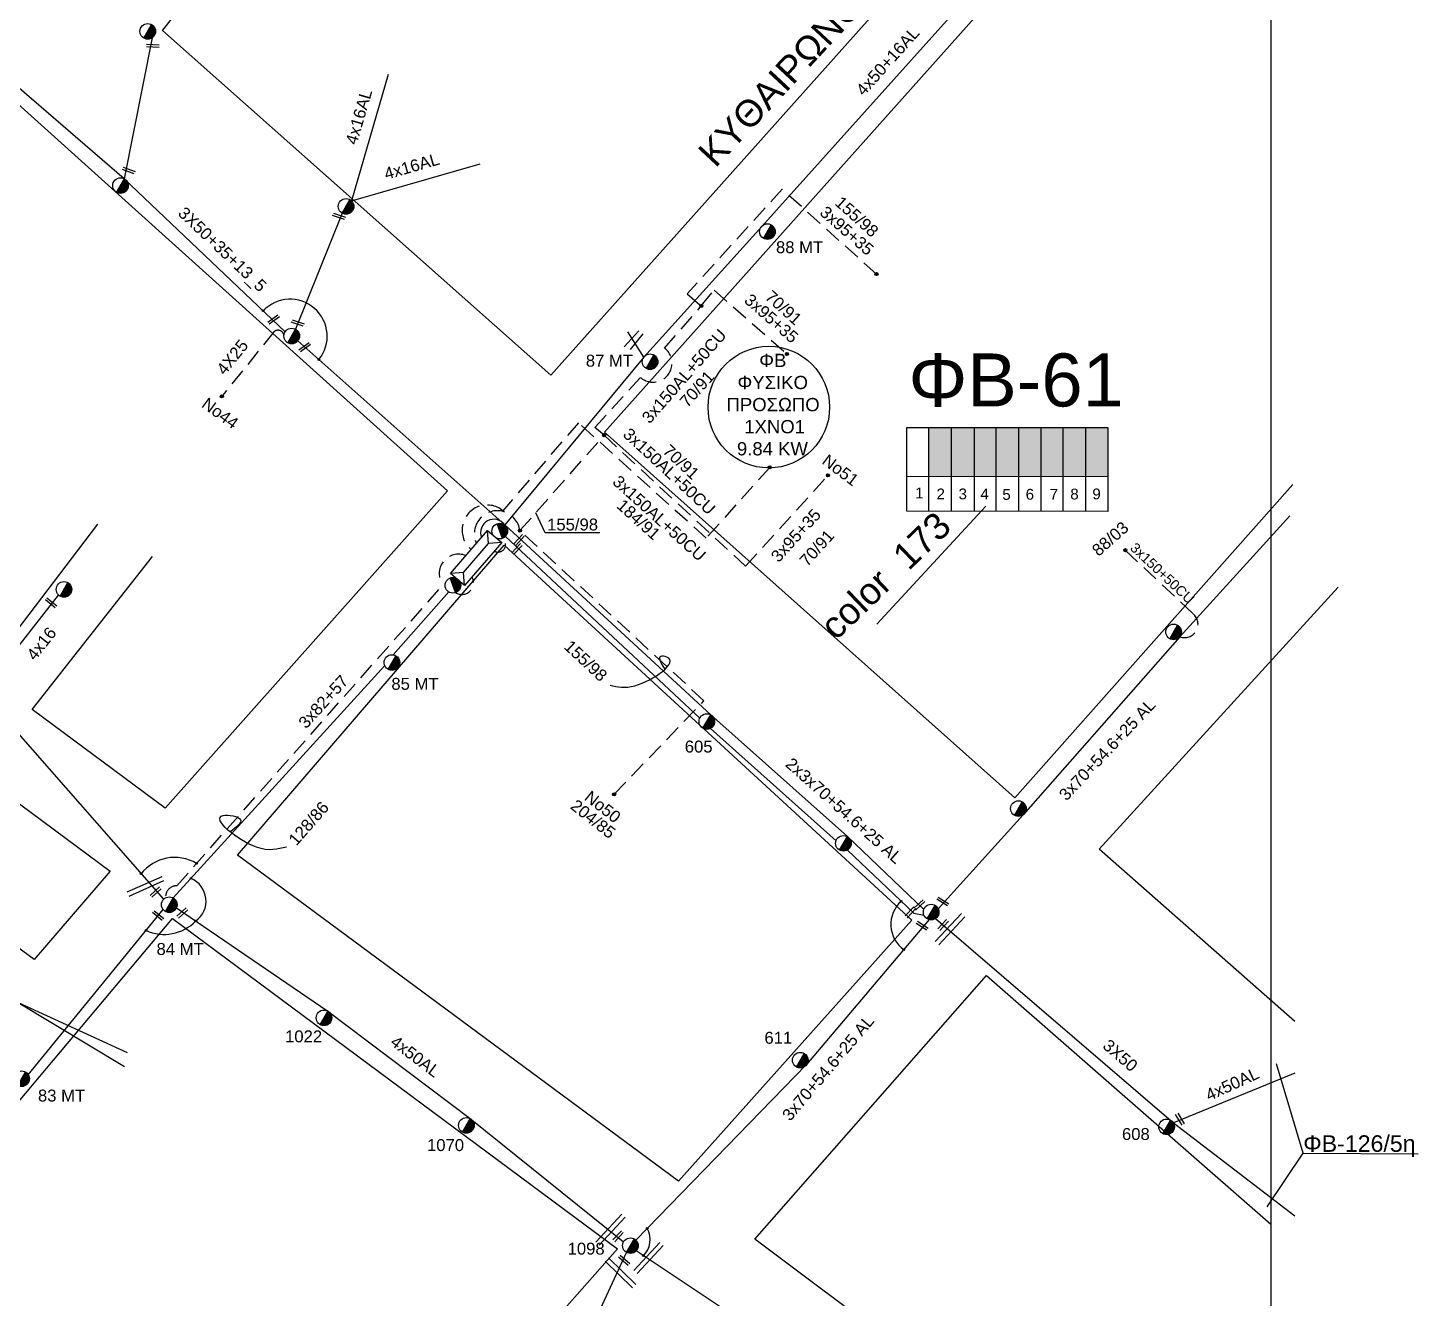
# Model space of a CAD drawing. Header units: millimetres. Extents: x 1421 to 7149, y 883 to 1925.
# Drawn here: x 6801.4 to 7011.4, y 1607.7 to 1799.5 of the extents above; entities that cross this region are included whole.
import ezdxf
from ezdxf.enums import TextEntityAlignment as Align

# ---------------------------------------------------------------- set-up
doc = ezdxf.new("R2010")
doc.units = ezdxf.units.MM
doc.linetypes.add('DASHED', pattern=[19.05, 12.7, -6.35])
for name, color, linetype in [('3X50', 7, 'Continuous'), ('3X50+35+13_5', 7, 'Continuous'), ('3x82+57', 7, 'DASHED'), ('Pillar', 7, 'Continuous'), ('Άγνωστα', 7, 'Continuous'), ('Γυμνά εναέρια ΧΤ (3Φ)   4x16AL', 7, 'Continuous'), ('Γυμνά εναέρια ΧΤ (3Φ) 4x50AL', 7, 'Continuous'), ('Γυμνά εναέρια ΧΤ και ΦΟΠ (3Φ)   4x50+16AL', 7, 'Continuous'), ('Εναέρια παροχή ΧΤ 4x16', 7, 'SYN_LINE'), ('Καλωδια Χ.Τ 3x95+35', 7, 'DASHED'), ('Καλώδια ΧΤ   3x150+50CU', 7, 'DASHED'), ('Καλώδια ΧΤ   3x150AL+50CU', 7, 'DASHED'), ('Μηχανική τομή', 7, 'Continuous'), ('Στύλος ΦΜ', 7, 'Continuous'), ('Στύλος ΦΜ @ 1', 7, 'Continuous'), ('Συνδέσεις', 7, 'Continuous'), ('Συνεστραμμένα ΧΤ   3x70+54.6+25 AL', 7, 'SYN_LINE'), ('Τομή', 7, 'Continuous'), ('Υπογεια Καλωδια Δικτυου ΧΤ 4X25', 7, 'DASHED'), ('Υποσταθμός εναέριος 2 στύλων', 7, 'Continuous'), ('Υποσταθμός πόλεως', 7, 'Continuous'), ('Υπόβαθρο ΔΕΗ', 7, 'Continuous')]:
    doc.layers.add(name, color=color, linetype=linetype)
doc.styles.add('arial', font='ARIAL.TTF')
doc.styles.get("Standard").update_dxf_attribs({"font": 'ARIAL.TTF'})
doc.linetypes.add('SYN_LINE', pattern='A,0.5,-0.0001,["/\\/\\/\\/",Standard,S=0.1,R=0,X=0,Y=-0.05],-0.25', length=0.7501)

# ---------------------------------------------------------------- blocks, each defined once
blk = doc.blocks.new('ΥΠΑΡΧΩΝ ΤΣΙΜΕΝΤΕΝΙΟΣ ΣΤΥΛΟΣ')
at = {"layer": 'Στύλος ΦΜ'}
blk.add_hatch(color=256, dxfattribs=at).paths.add_polyline_path([(-1.29, -2.28, 0.574793), (2.62, 0, 0.268822), (1.3, 2.27)])
blk.add_line((-1.29, -2.28), (1.3, 2.27), dxfattribs=at)
blk.add_circle((0, 0), 2.62, dxfattribs=at)
at = {"layer": 'Στύλος ΦΜ', "flags": 4}
for tag, p in [('ΑΡΙΘΜΟΣ', (-4.68, 8.05)), ('ΤΥΠΟΣ', (-4.91, 3.03))]:
    blk.add_attdef(tag, p, '', height=4, dxfattribs=at)
blk = doc.blocks.new('ΥΠΟΣΤΑΘΜΟΣ ΕΝΑΕΡΙΟΣ ΕΠΙ 2 ΣΤΥΛΩΝ')
at = {"layer": 'Υποσταθμός εναέριος 2 στύλων', "linetype": 'Continuous'}
for points in [[(-11.97, -2.11, 0.574793), (-8.45, -0.07, 0.268822), (-9.64, 1.98)], [(9.68, -2.15, 0.574793), (13.19, -0.1, 0.268822), (12.01, 1.95)]]:
    blk.add_hatch(color=256, dxfattribs=at).paths.add_polyline_path(points)
for p, q in [((-11.97, -2.11), (-9.64, 1.98)), ((9.68, -2.15), (12.01, 1.95))]:
    blk.add_line(p, q, dxfattribs=at)
for centre in [(-10.81, -0.07), (10.84, -0.1)]:
    blk.add_circle(centre, 2.36, dxfattribs=at)
at = {"layer": 'Υποσταθμός πόλεως', "linetype": 'Continuous', "ltscale": 40}
blk.add_lwpolyline([(-8.57, 2.82), (8.57, 2.82), (8.57, -2.82), (-8.57, -2.82)], close=True, dxfattribs=at)
for points in [[(-5.75, 0), (-8.57, 2.82)], [(-8.57, -2.82), (-5.75, 0)], [(-5.75, 0), (5.75, 0)], [(5.75, 0), (8.57, 2.82)], [(8.57, -2.82), (5.75, 0)]]:
    blk.add_lwpolyline(points, dxfattribs=at)
at = {"layer": 'Υποσταθμός εναέριος 2 στύλων', "ltscale": 40, "flags": 1}
for tag, p in [('ΜΕΤΑΣΧΗΜΑΤΙΣΜΟΣ', (14.09, 2.51)), ('ΙΣΧΥΣ', (14.07, -0.28)), ('ΑΡΙΘΜΟΣ', (14.19, -3))]:
    blk.add_attdef(tag, p, '', height=1.8, dxfattribs=at)
blk = doc.blocks.new('ΜΗΧΑΝΙΚΗ ΤΟΜΗ')
at = {"layer": 'Μηχανική τομή', "ltscale": 40}
for p, q in [((-3.67, 1.17), (3.91, 1.17)), ((3.91, -0.38), (-3.67, -0.38))]:
    blk.add_line(p, q, dxfattribs=at)
blk = doc.blocks.new('ΤΟΜΗ')
at = {"layer": 'Τομή', "ltscale": 40}
for p, q in [((10.95, 0.22), (-12.13, 0.22)), ((10.95, -2.57), (-12.13, -2.57))]:
    blk.add_line(p, q, dxfattribs=at)
blk = doc.blocks.new('_ΣΥΝΔΕΣΗ')
at = {"layer": 'Συνδέσεις', "linetype": 'SYN_LINE', "ltscale": 40}
blk.add_hatch(color=256, dxfattribs=at).paths.add_polyline_path([(0.5, -0.01, 1), (-0.5, -0.01, 1)])
at = {"layer": 'Συνδέσεις'}
blk.add_circle((0, -0.01), 0.5, dxfattribs=at)

msp = doc.modelspace()

# ---------------------------------------------------------------- hatches: boundary and pattern name
at = {"layer": 'Pillar', "linetype": 'DASHED', "lineweight": -3, "ltscale": 0.2}
h = msp.add_hatch(color=50, dxfattribs=at)
h.dxf.hatch_style = 1
h.paths.add_polyline_path([(6937.48, 1731.77), (6940.88, 1731.77), (6940.88, 1739.15), (6937.48, 1739.15)])
h = msp.add_hatch(color=6, dxfattribs=at)
h.dxf.hatch_style = 1
h.paths.add_polyline_path([(6940.96, 1731.78), (6944.35, 1731.77), (6944.35, 1739.15), (6940.96, 1739.15)])
h = msp.add_hatch(color=173, dxfattribs=at)
h.dxf.hatch_style = 1
h.paths.add_polyline_path([(6944.36, 1731.7), (6947.66, 1731.69), (6947.66, 1739.06), (6944.36, 1739.06)])
h = msp.add_hatch(color=151, dxfattribs=at)
h.dxf.hatch_style = 1
h.paths.add_polyline_path([(6951.05, 1739.12), (6947.66, 1739.12), (6947.66, 1731.75), (6951.05, 1731.75)])
h = msp.add_hatch(color=1, dxfattribs=at)
h.dxf.hatch_style = 1
h.paths.add_polyline_path([(6954.57, 1739.09), (6951.13, 1739.09), (6951.13, 1731.72), (6954.57, 1731.72)])
h = msp.add_hatch(color=27, dxfattribs=at)
h.dxf.hatch_style = 1
h.paths.add_polyline_path([(6957.84, 1739.12), (6954.45, 1739.12), (6954.45, 1731.74), (6957.84, 1731.74)])
at = {"layer": 'Pillar', "lineweight": -3, "ltscale": 0.1}
msp.add_hatch(color=30, dxfattribs=at).paths.add_polyline_path([(6957.78, 1731.76), (6961.17, 1731.76), (6961.17, 1739.14), (6957.78, 1739.14)])
at = {"layer": 'Pillar', "linetype": 'DASHED', "lineweight": -3, "ltscale": 0.2}
h = msp.add_hatch(color=85, dxfattribs=at)
h.dxf.hatch_style = 1
h.paths.add_polyline_path([(6964.52, 1739.13), (6961.13, 1739.13), (6961.13, 1731.75), (6964.52, 1731.75)])

# ---------------------------------------------------------------- linework, layer by layer
at = {"lineweight": -3, "ltscale": 0.1}
msp.add_lwpolyline([(5038.25, 1899.55), (6989.1, 1899.55), (6989.1, 911.99), (5038.25, 911.99)], close=True, dxfattribs=at)
at = {"layer": '3X50', "color": 173, "lineweight": -3, "ltscale": 0.2}
msp.add_lwpolyline([(6938.51, 1665.03), (6974.4, 1634.18), (6992.76, 1620.12)], dxfattribs=at)
at = {"layer": '3X50+35+13_5', "color": 151, "lineweight": -3, "ltscale": 0.2}
for points in [[(6840.3, 1753.59), (6816.01, 1776.68), (6790.54, 1798.64)], [(6848.91, 1771.5), (6841.87, 1753.97)], [(6873.44, 1724.43), (6842.21, 1752.22)]]:
    msp.add_lwpolyline(points, dxfattribs=at)
at = {"layer": '3x82+57', "color": 30, "lineweight": -3, "ltscale": 0.2}
msp.add_lwpolyline([(6822.25, 1668.15, -0.443991), (6823.95, 1669.98), (6864.1, 1715.36, -0.752789), (6867.59, 1719.81)], format="xyb", dxfattribs=at)
at = {"layer": '3x82+57', "color": 6, "linetype": 'Continuous', "lineweight": -3, "ltscale": 0.2}
for points in [[(6856.59, 1704.84), (6865.02, 1714.32)], [(6823.38, 1668.13), (6855.33, 1703.21)]]:
    msp.add_lwpolyline(points, dxfattribs=at)
at = {"layer": '3x82+57', "color": 6, "linetype": 'DASHED', "lineweight": -3, "ltscale": 0.2}
msp.add_arc((6866.98, 1715.69), 1.75, 236.9335, 29.7706, dxfattribs=at)
at = {"layer": 'Pillar', "lineweight": -3, "ltscale": 40}
for points in [[(6934.16, 1726.5), (6934.16, 1739.15), (6964.49, 1739.14), (6964.49, 1726.48), (6934.16, 1726.51)], [(6937.48, 1726.5), (6937.48, 1739.14)], [(6940.92, 1726.5), (6940.92, 1739.14)], [(6944.36, 1726.5), (6944.36, 1739.14)], [(6947.66, 1726.49), (6947.66, 1739.14)], [(6951.05, 1726.49), (6951.05, 1739.14)], [(6954.44, 1726.49), (6954.44, 1739.14)], [(6957.78, 1726.48), (6957.78, 1739.14)], [(6961.17, 1726.48), (6961.17, 1739.14)], [(6934.16, 1731.79), (6964.49, 1731.76)]]:
    msp.add_lwpolyline(points, dxfattribs=at)
at = {"layer": 'Άγνωστα', "lineweight": -3, "ltscale": 0.1}
for p, q in [((6879.56, 1723.22), (6878.12, 1726.27)), ((6946.08, 1727.27), (6929.63, 1709.47)), ((6887.81, 1723.22), (6879.56, 1723.22)), ((6994.02, 1629.59), (6989.99, 1643.07)), ((6988.55, 1621.52), (6994.02, 1629.59)), ((6994.02, 1629.59), (7011.36, 1629.49))]:
    msp.add_line(p, q, dxfattribs=at)
for points in [[(6891.49, 1751.34), (6893.69, 1753.72)], [(6894.43, 1749.74), (6892.05, 1753.58)], [(6894.3, 1753.28), (6892.37, 1750.92)]]:
    msp.add_lwpolyline(points, dxfattribs=at)
at = {"layer": 'Άγνωστα', "linetype": 'Continuous', "ltscale": 0.2}
msp.add_lwpolyline([(6950.45, 1683.24), (6992.42, 1730.55)], dxfattribs=at)
at = {"layer": 'Άγνωστα', "lineweight": -3, "ltscale": 0.1}
msp.add_circle((6913.32, 1742.22), 9.18, dxfattribs=at)
for points in [[(6889.38, 1700.25), (6893.11, 1700.17), (6897.9, 1704.49), (6897, 1704.58), (6897.64, 1702.64)], [(6840.48, 1675.81), (6835.99, 1675.77), (6830.91, 1680.57), (6833.56, 1679.94), (6831.99, 1678.1)]]:
    msp.add_spline(points, degree=3, dxfattribs=at)
at = {"layer": 'Γυμνά εναέρια ΧΤ (3Φ)   4x16AL', "color": 151, "lineweight": -3, "ltscale": 0.2}
msp.add_lwpolyline([(6855.87, 1792.43), (6850.32, 1773.35), (6869.73, 1778.94)], dxfattribs=at)
at = {"layer": 'Γυμνά εναέρια ΧΤ (3Φ) 4x50AL', "color": 30, "lineweight": -3, "ltscale": 0.2}
msp.add_lwpolyline([(6743.11, 1738.63), (6755.57, 1728.7), (6768.92, 1718.18), (6794.56, 1699.07), (6821.94, 1667.92)], dxfattribs=at)
at = {"layer": 'Γυμνά εναέρια ΧΤ (3Φ) 4x50AL', "color": 6, "lineweight": -3, "ltscale": 0.2}
msp.add_lwpolyline([(6823.87, 1666.62), (6846.75, 1651.05), (6868.25, 1634.82), (6891.4, 1616.21)], dxfattribs=at)
at = {"layer": 'Γυμνά εναέρια ΧΤ (3Φ) 4x50AL', "color": 173, "lineweight": -3, "ltscale": 0.2}
msp.add_lwpolyline([(6992.76, 1641.68), (6974.4, 1634.18)], dxfattribs=at)
at = {"layer": 'Γυμνά εναέρια ΧΤ (3Φ) 4x50AL', "color": 27, "lineweight": -3, "ltscale": 0.2}
msp.add_lwpolyline([(6992.76, 1545.02), (6974.36, 1555.97), (6937.52, 1583.3), (6911.13, 1602.99), (6893.3, 1614.85)], dxfattribs=at)
at = {"layer": 'Γυμνά εναέρια ΧΤ και ΦΟΠ (3Φ)   4x50+16AL', "color": 173, "lineweight": -3, "ltscale": 0.2}
msp.add_lwpolyline([(6974.8, 1837.46), (6943.26, 1804.07), (6912.24, 1769.5), (6894.43, 1749.74), (6873.44, 1724.43)], dxfattribs=at)
at = {"layer": 'Γυμνά εναέρια ΧΤ και ΦΟΠ (3Φ)   4x50+16AL', "color": 151, "lineweight": -3, "ltscale": 0.2}
msp.add_lwpolyline([(6820.21, 1797.97), (6816.01, 1776.68)], dxfattribs=at)
at = {"layer": 'Γυμνά εναέρια ΧΤ και ΦΟΠ (3Φ)   4x50+16AL', "color": 6, "lineweight": -3, "ltscale": 0.2}
msp.add_lwpolyline([(6801.51, 1641.44), (6821.87, 1666.39)], dxfattribs=at)
at = {"layer": 'Εναέρια παροχή ΧΤ 4x16', "color": 30, "lineweight": -3, "ltscale": 20}
msp.add_lwpolyline([(6795.93, 1700.97), (6806.08, 1713.85)], dxfattribs=at)
at = {"layer": 'Καλωδια Χ.Τ 3x95+35', "color": 1, "lineweight": -3, "ltscale": 0.2}
for points in [[(6929.57, 1762.3), (6915.32, 1775.11), (6901.01, 1759.33), (6903.12, 1757.49), (6905.07, 1759.86), (6916.05, 1750.24)], [(6909.8, 1718.2), (6922.25, 1731.92)]]:
    msp.add_lwpolyline(points, dxfattribs=at)
at = {"layer": 'Καλώδια ΧΤ   3x150+50CU', "color": 1, "lineweight": -3, "ltscale": 0.2}
msp.add_lwpolyline([(6889.95, 1683.77), (6903.52, 1697.89), (6875.74, 1723.57)], dxfattribs=at)
at = {"layer": 'Καλώδια ΧΤ   3x150+50CU', "color": 27, "lineweight": -3, "ltscale": 0.2}
msp.add_lwpolyline([(6967.14, 1720.62), (6977.39, 1711.01)], dxfattribs=at)
at = {"layer": 'Καλώδια ΧΤ   3x150+50CU', "color": 85, "lineweight": -3, "ltscale": 0.2}
msp.add_arc((6872.44, 1721.48), 1.14, 240.4909, 54.928, dxfattribs=at)
at = {"layer": 'Καλώδια ΧΤ   3x150+50CU', "color": 27, "lineweight": -3, "ltscale": 0.2}
msp.add_arc((6976.09, 1709.45), 2.03, 249.0453, 50.2986, dxfattribs=at)
at = {"layer": 'Καλώδια ΧΤ   3x150AL+50CU', "color": 1, "lineweight": -3, "ltscale": 0.2}
msp.add_lwpolyline([(6869.17, 1721.65, -1.164429), (6875.74, 1723.57), (6888.45, 1737.97), (6887.07, 1739.15), (6893.95, 1746.7, 1.038142), (6897.56, 1751.14), (6903.12, 1757.49)], format="xyb", dxfattribs=at)
at = {"layer": 'Καλώδια ΧΤ   3x150AL+50CU', "color": 50, "lineweight": -3, "ltscale": 0.2}
msp.add_lwpolyline([(6913.45, 1733.12), (6903.86, 1722.43), (6884.56, 1739.87), (6873.17, 1726.58, 1.004532), (6868.39, 1720.75)], format="xyb", dxfattribs=at)
at = {"layer": 'Καλώδια ΧΤ   3x150AL+50CU', "color": 1, "lineweight": -3, "ltscale": 0.2}
msp.add_lwpolyline([(6888.45, 1737.97), (6909.8, 1718.2)], dxfattribs=at)
at = {"layer": 'Συνεστραμμένα ΧΤ   3x70+54.6+25 AL', "color": 27, "lineweight": -3, "ltscale": 20}
for points in [[(6991.96, 1725.8), (6975.37, 1707.56), (6951.73, 1680.69), (6938.89, 1666.5)], [(6936.71, 1666.36), (6925.18, 1677.39), (6904.55, 1695.79), (6873.44, 1724.43)]]:
    msp.add_lwpolyline(points, dxfattribs=at)
at = {"layer": 'Συνεστραμμένα ΧΤ   3x70+54.6+25 AL', "color": 85, "lineweight": -3, "ltscale": 20}
for points in [[(6873.54, 1722.69), (6902.9, 1695.28)], [(6904.53, 1693.73), (6923.48, 1676.75)], [(6937.51, 1664.85), (6919.03, 1642.97), (6893.25, 1616.48)], [(6935.21, 1665.81), (6936.75, 1665.53)]]:
    msp.add_lwpolyline(points, dxfattribs=at)
at = {"layer": 'Συνεστραμμένα ΧΤ   3x70+54.6+25 AL', "color": 85, "lineweight": -3, "ltscale": 15}
msp.add_lwpolyline([(6925.18, 1675.35), (6935.21, 1665.81)], dxfattribs=at)
at = {"layer": 'Συνεστραμμένα ΧΤ   3x70+54.6+25 AL', "color": 6, "lineweight": -3, "ltscale": 20}
for points in [[(6799.98, 1652.34), (6816.04, 1642.68)], [(6799.98, 1652.34), (6816.42, 1644.8)]]:
    msp.add_lwpolyline(points, dxfattribs=at)
at = {"layer": 'Συνεστραμμένα ΧΤ   3x70+54.6+25 AL', "color": 151, "lineweight": -3, "ltscale": 20}
msp.add_lwpolyline([(6835.61, 1531.8), (6866.19, 1569.28), (6876.13, 1580.57), (6891.85, 1614.61)], dxfattribs=at)
at = {"layer": 'Συνεστραμμένα ΧΤ   3x70+54.6+25 AL', "color": 27, "lineweight": -3, "ltscale": 0.2}
msp.add_arc((6871.8, 1723.29), 2, 34.6133, 201.8673, dxfattribs=at)
at = {"layer": 'Υπογεια Καλωδια Δικτυου ΧΤ 4X25', "color": 151, "lineweight": -3, "ltscale": 0.2}
msp.add_lwpolyline([(6840.11, 1752.96, 0.612583), (6838.63, 1753.62), (6838.63, 1753.62), (6830.74, 1743.84)], format="xyb", dxfattribs=at)
at = {"layer": 'Υπόβαθρο ΔΕΗ', "lineweight": -3, "ltscale": 0.2}
for p, q in [((6790.07, 1796.84), (6864.81, 1729.57)), ((6737.36, 1728.91), (6813.86, 1672.15)), ((6864.81, 1729.57), (6822.17, 1681.7)), ((6795, 1702.23), (6812.02, 1724.53)), ((6802.11, 1696.57), (6820.25, 1719.66)), ((6833.09, 1674.6), (6873.38, 1721.37)), ((6873.38, 1721.37), (6934.93, 1664.79)), ((6802.38, 1658.84), (6726.74, 1714.47)), ((6822.17, 1681.7), (6802.11, 1696.57)), ((6899.68, 1625.38), (6833.09, 1674.6)), ((6813.86, 1672.15), (6802.38, 1658.84)), ((6767.35, 1598.49), (6823.27, 1665.02)), ((6823.27, 1665.02), (6890.45, 1615.15)), ((6934.93, 1664.79), (6899.68, 1625.38)), ((6890.45, 1615.15), (6834.24, 1551.51))]:
    msp.add_line(p, q, dxfattribs=at)
for points in [[(6945.02, 1861.32), (6966.61, 1843.53), (6880.42, 1747.05), (6821.75, 1799.06), (6862.85, 1850.74)], [(6950.45, 1683.23), (6888.49, 1738.43), (6976.29, 1836.76), (6989.1, 1826.92)], [(6992.76, 1649.5), (6963.19, 1675.48), (6999.28, 1715.05)], [(6989.1, 1584.4), (6976.5, 1567.69), (6911.22, 1616.64), (6946.18, 1656.43), (6989.1, 1618.89)]]:
    msp.add_lwpolyline(points, dxfattribs=at)
at = {"layer": 'Υπόβαθρο ΔΕΗ', "lineweight": -3}
for centre, radius, start, end in [((6841.04, 1752.91), 5.6, 320.9954, 136.6136), ((6823.63, 1667.78), 6.46, 59.3661, 142.046), ((6824.67, 1667.66), 3.68, 304.8555, 67.7184), ((6936.4, 1664.13), 4.66, 131.7921, 234.5546), ((6822.03, 1669.25), 6.62, 245.5349, 315.6057), ((6892.01, 1616.54), 3.4, 314.1322, 30.0056)]:
    msp.add_arc(centre, radius, start, end, dxfattribs=at)

# ---------------------------------------------------------------- block references
at = {"layer": 'Μηχανική τομή', "lineweight": -3}
for p, xscale, yscale, zscale, rotation in [((6820.28, 1796.66), 0.2500000000000688, 0.2500000000000688, 0.2500000000000688, 356.6478224277598), ((6816.61, 1777.86), 0.250000000000076, 0.250000000000076, 0.250000000000076, 340.3992715520981), ((6848.36, 1770.94), 0.2500000000000772, 0.2500000000000772, 0.2500000000000772, 340.9508164052954), ((6838.57, 1755.34), 0.2500000000000902, 0.2500000000000902, 0.2500000000000902, 35.79521711699393), ((6842.12, 1754.83), 0.2500000000000772, 0.2500000000000772, 0.2500000000000772, 340.9508164052954), ((6843.28, 1751.18), 0.2500000000000902, 0.2500000000000902, 0.2500000000000902, 35.79521711699393), ((6875.25, 1720.88), 0.2500000000012366, 0.2500000000012366, 0.2500000000012366, 226.6391537560105), ((6875.56, 1722.25), 0.2500000000012366, 0.2500000000012366, 0.2500000000012366, 226.6391537560105), ((6804.86, 1712.63), 0.249999999999679, 0.249999999999679, 0.249999999999679, 320.7891642562844), ((6820.77, 1668.91), 0.2499999999992798, 0.2499999999992798, 0.2499999999992798, 41.96866055708038), ((6936.09, 1666.98), 0.2500000000002638, 0.2500000000002638, 0.2500000000002638, 42.69377391976492), ((6939.53, 1667.53), 0.2500000000001227, 0.2500000000001227, 0.2500000000001227, 327.6127198128529), ((6821.04, 1665.4), 0.249999999999679, 0.249999999999679, 0.249999999999679, 320.7891642562844), ((6824.82, 1665.75), 0.2499999999992798, 0.2499999999992798, 0.2499999999992798, 41.96866055708038), ((6934.65, 1666.05), 0.2500000000012366, 0.2500000000012366, 0.2500000000012366, 226.6391537560105), ((6939.69, 1663.95), 0.250000000000256, 0.250000000000256, 0.250000000000256, 47.09350616471244), ((6936.38, 1663.86), 0.2500000000001227, 0.2500000000001227, 0.2500000000001227, 327.6127198128529), ((6975.29, 1634.71), 0.2500000000001227, 0.2500000000001227, 0.2500000000001227, 301.6135833035727), ((6890.62, 1616.98), 0.2500000000004777, 0.2500000000004777, 0.2500000000004777, 47.52704838677015), ((6891.4, 1613.37), 0.2500000000000984, 0.2500000000000984, 0.2500000000000984, 319.2810076759681)]:
    msp.add_blockref('ΜΗΧΑΝΙΚΗ ΤΟΜΗ', p, dxfattribs=dict(at, xscale=xscale, yscale=yscale, zscale=zscale, rotation=rotation))
at = {"layer": 'Στύλος ΦΜ @ 1', "lineweight": -3, "ltscale": 40, "xscale": 0.4499999999998181, "yscale": 0.4499999999998181, "zscale": 0.4499999999998181}
for p in [(6819.54, 1798.94), (6815.43, 1775.66), (6849.49, 1772.52), (6841.28, 1752.95), (6806.9, 1714.7), (6974.44, 1708.28), (6951.01, 1681.62), (6924.59, 1676.37), (6937.83, 1665.99)]:
    msp.add_blockref('ΥΠΑΡΧΩΝ ΤΣΙΜΕΝΤΕΝΙΟΣ ΣΤΥΛΟΣ', p, dxfattribs=at)
at = {"layer": 'Στύλος ΦΜ @ 1', "lineweight": -3, "ltscale": 40}
ref = msp.add_blockref('ΥΠΑΡΧΩΝ ΤΣΙΜΕΝΤΕΝΙΟΣ ΣΤΥΛΟΣ', (6913.11, 1768.71), dxfattribs=dict(at, xscale=0.4499999999998181, yscale=0.4499999999998181, zscale=0.4499999999998181))
ref.add_attrib('ΑΡΙΘΜΟΣ', '88 MT', (6914.4, 1765.46), dxfattribs={"layer": 'Στύλος ΦΜ', "height": 1.8, "flags": 4})
ref = msp.add_blockref('ΥΠΑΡΧΩΝ ΤΣΙΜΕΝΤΕΝΙΟΣ ΣΤΥΛΟΣ', (6895.39, 1749.07), dxfattribs=dict(at, xscale=0.4499999999998181, yscale=0.4499999999998181, zscale=0.4499999999998181))
ref.add_attrib('ΑΡΙΘΜΟΣ', '87 MT', (6885.69, 1748.33), dxfattribs={"layer": 'Στύλος ΦΜ', "height": 1.8, "flags": 4})
ref = msp.add_blockref('ΥΠΑΡΧΩΝ ΤΣΙΜΕΝΤΕΝΙΟΣ ΣΤΥΛΟΣ', (6856.41, 1703.67), dxfattribs=dict(at, xscale=0.4499999999998181, yscale=0.4499999999998181, zscale=0.4499999999998181))
ref.add_attrib('ΑΡΙΘΜΟΣ', '85 MT', (6856.33, 1699.55), dxfattribs={"layer": 'Στύλος ΦΜ', "height": 1.8, "flags": 4})
ref = msp.add_blockref('ΥΠΑΡΧΩΝ ΤΣΙΜΕΝΤΕΝΙΟΣ ΣΤΥΛΟΣ', (6903.96, 1694.76), dxfattribs=dict(at, xscale=0.4499999999998181, yscale=0.4499999999998181, zscale=0.4499999999998181))
ref.add_attrib('ΑΡΙΘΜΟΣ', '605', (6900.63, 1690.08), dxfattribs={"layer": 'Στύλος ΦΜ', "height": 1.8, "flags": 4})
ref = msp.add_blockref('ΥΠΑΡΧΩΝ ΤΣΙΜΕΝΤΕΝΙΟΣ ΣΤΥΛΟΣ', (6822.8, 1667.11), dxfattribs=dict(at, xscale=0.4499999999998181, yscale=0.4499999999998181, zscale=0.4499999999998181))
ref.add_attrib('ΑΡΙΘΜΟΣ', '84 MT', (6820.87, 1659.53), dxfattribs={"layer": 'Στύλος ΦΜ', "height": 1.8, "flags": 4})
ref = msp.add_blockref('ΥΠΑΡΧΩΝ ΤΣΙΜΕΝΤΕΝΙΟΣ ΣΤΥΛΟΣ', (6846.16, 1650.03), dxfattribs=dict(at, xscale=0.4499999999998181, yscale=0.4499999999998181, zscale=0.4499999999998181))
ref.add_attrib('ΑΡΙΘΜΟΣ', '1022', (6840.28, 1646.33), dxfattribs={"layer": 'Στύλος ΦΜ', "height": 1.8, "flags": 4})
ref = msp.add_blockref('ΥΠΑΡΧΩΝ ΤΣΙΜΕΝΤΕΝΙΟΣ ΣΤΥΛΟΣ', (6918.06, 1643.64), dxfattribs=dict(at, xscale=0.4499999999998181, yscale=0.4499999999998181, zscale=0.4499999999998181))
ref.add_attrib('ΑΡΙΘΜΟΣ', '611', (6912.66, 1646.12), dxfattribs={"layer": 'Στύλος ΦΜ', "height": 1.8, "flags": 4})
ref = msp.add_blockref('ΥΠΑΡΧΩΝ ΤΣΙΜΕΝΤΕΝΙΟΣ ΣΤΥΛΟΣ', (6800.5, 1640.84), dxfattribs=dict(at, xscale=0.4499999999998181, yscale=0.4499999999998181, zscale=0.4499999999998181))
ref.add_attrib('ΑΡΙΘΜΟΣ', '83 MT', (6802.97, 1637.4), dxfattribs={"layer": 'Στύλος ΦΜ', "height": 1.8, "flags": 4})
ref = msp.add_blockref('ΥΠΑΡΧΩΝ ΤΣΙΜΕΝΤΕΝΙΟΣ ΣΤΥΛΟΣ', (6867.66, 1633.8), dxfattribs=dict(at, xscale=0.4499999999998181, yscale=0.4499999999998181, zscale=0.4499999999998181))
ref.add_attrib('ΑΡΙΘΜΟΣ', '1070', (6861.71, 1629.92), dxfattribs={"layer": 'Στύλος ΦΜ', "height": 1.8, "flags": 4})
ref = msp.add_blockref('ΥΠΑΡΧΩΝ ΤΣΙΜΕΝΤΕΝΙΟΣ ΣΤΥΛΟΣ', (6973.38, 1633.58), dxfattribs=dict(at, xscale=0.4499999999998181, yscale=0.4499999999998181, zscale=0.4499999999998181))
ref.add_attrib('ΑΡΙΘΜΟΣ', '608', (6966.64, 1631.59), dxfattribs={"layer": 'Στύλος ΦΜ', "height": 1.8, "flags": 4})
ref = msp.add_blockref('ΥΠΑΡΧΩΝ ΤΣΙΜΕΝΤΕΝΙΟΣ ΣΤΥΛΟΣ', (6892.43, 1615.64), dxfattribs=dict(at, xscale=0.4499999999998181, yscale=0.4499999999998181, zscale=0.4499999999998181))
ref.add_attrib('ΑΡΙΘΜΟΣ', '1098', (6882.94, 1614.29), dxfattribs={"layer": 'Στύλος ΦΜ', "height": 1.8, "flags": 4})
at = {"layer": 'Συνδέσεις', "lineweight": -3}
for p, xscale, yscale, zscale in [((6929.57, 1762.31), 0.4777242751392805, 0.4777242751392805, 0.4777242751392805), ((6903.12, 1757.49), 0.4777242751392805, 0.4777242751392805, 0.4777242751392805), ((6836.97, 1756.76), 0.25, 0.25, 0.25), ((6845.39, 1749.39), 0.25, 0.25, 0.25), ((6916.06, 1750.24), 0.4777242751392805, 0.4777242751392805, 0.4777242751392805), ((6830.74, 1743.84), 0.4777242751392805, 0.4777242751392805, 0.4777242751392805), ((6888.46, 1737.98), 0.4777242751392805, 0.4777242751392805, 0.4777242751392805), ((6913.45, 1733.13), 0.4777242751392805, 0.4777242751392805, 0.4777242751392805), ((6922.25, 1731.93), 0.4777242751392805, 0.4777242751392805, 0.4777242751392805), ((6875.74, 1723.58), 0.4777242751392805, 0.4777242751392805, 0.4777242751392805), ((6967.15, 1720.63), 0.4777242751392805, 0.4777242751392805, 0.4777242751392805), ((6889.96, 1683.78), 0.4777242751392805, 0.4777242751392805, 0.4777242751392805), ((6826.93, 1673.34), 0.25, 0.25, 0.25), ((6818.55, 1671.78), 0.25, 0.25, 0.25), ((6826.07, 1671.09), 0.25, 0.25, 0.25), ((6933.3, 1667.63), 0.25, 0.25, 0.25), ((6826.77, 1664.65), 0.25, 0.25, 0.25), ((6819.29, 1663.23), 0.25, 0.25, 0.25), ((6933.7, 1660.34), 0.25, 0.25, 0.25), ((6894.96, 1618.25), 0.25, 0.25, 0.25), ((6894.39, 1614.12), 0.25, 0.25, 0.25)]:
    msp.add_blockref('_ΣΥΝΔΕΣΗ', p, dxfattribs=dict(at, xscale=xscale, yscale=yscale, zscale=zscale))
at = {"layer": 'Τομή', "lineweight": -3}
for p, xscale, yscale, zscale, rotation in [((6819.18, 1670.17), 0.2500000000002646, 0.2500000000002646, 0.2500000000002646, 24.07392287746817), ((6940.79, 1663.11), 0.2500000000000379, 0.2500000000000379, 0.2500000000000379, 227.0031279008124), ((6889.52, 1617.74), 0.2500000000000379, 0.2500000000000379, 0.2500000000000379, 227.0031279008124), ((6895.26, 1613.47), 0.2500000000000379, 0.2500000000000379, 0.2500000000000379, 227.0031279008124), ((6890.62, 1611.44), 0.2500000000003221, 0.2500000000003221, 0.2500000000003221, 135.6327659670283)]:
    msp.add_blockref('ΤΟΜΗ', p, dxfattribs=dict(at, xscale=xscale, yscale=yscale, zscale=zscale, rotation=rotation))
at = {"layer": 'Υποσταθμός εναέριος 2 στύλων', "lineweight": -3, "xscale": 0.5000000000002203, "yscale": 0.5000000000002203, "zscale": 0.5000000000002203, "rotation": 49.2537149438706}
msp.add_blockref('ΥΠΟΣΤΑΘΜΟΣ ΕΝΑΕΡΙΟΣ ΕΠΙ 2 ΣΤΥΛΩΝ', (6869.12, 1719.44), dxfattribs=at)

# ---------------------------------------------------------------- texts
at = {"lineweight": -3, "ltscale": 40, "char_height": 4, "width": 64.8866, "attachment_point": 1, "style": 'arial'}
for s, insert, rotation in [('ΚΥΘΑΙΡΩΝΟΣ', (6902.33, 1780.93), 47.0377), ('color  173', (6920.68, 1709.76), 43.8401)]:
    msp.add_mtext(s, dxfattribs=dict(at, insert=insert, rotation=rotation))
at = {"layer": 'Pillar', "lineweight": -3, "ltscale": 30, "char_height": 1.63, "width": 11.2573, "attachment_point": 1}
for s, insert in [('1', (6935.4, 1730.07)), ('2', (6938.64, 1729.93)), ('3', (6941.97, 1729.93)), ('4', (6945.27, 1729.93)), ('5', (6948.58, 1729.85)), ('6', (6952.1, 1729.88)), ('7', (6955.73, 1729.88)), ('8', (6958.84, 1729.91)), ('9', (6962.17, 1729.93))]:
    msp.add_mtext(s, dxfattribs=dict(at, insert=insert))
at = {"layer": 'Άγνωστα', "lineweight": -3, "ltscale": 0.1}
for s, height, rotation, p in [('4x50+16AL', 1.8, 48.0984, (6931.25, 1794.43)), ('4x16AL', 1.8, 73.7793, (6851.41, 1786.05)), ('4x16AL', 1.8, 16.06, (6859.4, 1778.57)), ('3X50+35+13_5', 1.8, 316.4567, (6830.83, 1766.05)), ('3x95+35', 1.8, 318.7662, (6925.11, 1768.86)), ('155/98', 1.8, 318, (6926.61, 1770.97)), ('3x95+35', 1.8, 318.7662, (6913.71, 1755.62)), ('70/91', 1.8, 318, (6915.54, 1757.23)), ('3x150AL+50CU', 1.8, 48.7771, (6900.52, 1746.9)), ('4X25', 1.8, 51.1093, (6832.31, 1749.77)), ('70/91', 1.8, 48, (6902.46, 1744.97)), ('No44', 1.8, 323.8438, (6830.49, 1741.29)), ('3x150AL+50CU', 1.8, 317.1966, (6898.3, 1732.53)), ('70/91', 1.8, 317, (6900.08, 1733.94)), ('No51', 1.8, 323.1537, (6924.14, 1732.71)), ('3x150AL+50CU', 1.8, 317.8941, (6896.79, 1725.45)), ('184/91', 1.8, 318, (6893.66, 1725.25)), ('3x95+35', 1.8, 47.7956, (6917.4, 1722.86)), ('88/03', 1.8, 41.3994, (6964.86, 1722.35)), ('70/91', 1.8, 48, (6920.57, 1720.96)), ('3x150+50CU', 1.5, 316.825, (6972.74, 1717.15)), ('4x16', 1.8, 51.779, (6803.49, 1706.52)), ('155/98', 1.8, 317, (6885.68, 1703.93)), ('3x82+57', 1.8, 47.6763, (6846.06, 1697.76)), ('3x70+54.6+25 AL', 1.8, 46.7895, (6964.4, 1690.53)), ('2x3x70+54.6+25 AL', 1.8, 318.287, (6924.67, 1681.31)), ('No50', 1.8, 321.6383, (6888.25, 1681.89)), ('128/86', 1.8, 49, (6843.84, 1679.39)), ('204/85', 1.8, 321.6383, (6886.79, 1680.05)), ('3x70+54.6+25 AL', 1.8, 49.8124, (6922.26, 1642.49)), ('4x50AL', 1.8, 322.9477, (6859.96, 1644.21)), ('3X50', 1.8, 319.3211, (6966.39, 1644.36)), ('4x50AL', 1.8, 24.6886, (6983.28, 1640.04))]:
    msp.add_text(s, height=height, rotation=rotation, dxfattribs=at).set_placement(p, align=Align.MIDDLE_CENTER)
for s, height, p in [('155/98', 1.8, (6883.69, 1724.5)), ('ΦΒ-126/5η', 2.5, (7002.49, 1631.05))]:
    msp.add_text(s, height=height, dxfattribs=at).set_placement(p, align=Align.MIDDLE_CENTER)
at = {"layer": 'Άγνωστα', "lineweight": -3, "ltscale": 0.1, "insert": (6906.61, 1750.27), "char_height": 2, "width": 14.3587, "attachment_point": 1}
msp.add_mtext('\\pi5.2652;ΦΒ \\P\\pi1.9836;ΦΥΣΙΚΟ \\P\\pi0.3233;ΠΡΟΣΩΠΟ\\P\\pi3.0068;1ΧΝΟ1\\P\\pi1.8956;9.84 KW', dxfattribs=at)
at = {"layer": 'Υπόβαθρο ΔΕΗ', "lineweight": -3, "insert": (6934.39, 1750.32), "char_height": 8, "width": 84.6573, "attachment_point": 1}
msp.add_mtext('ΦB-61', dxfattribs=at)

doc.saveas('drawing.dxf')
